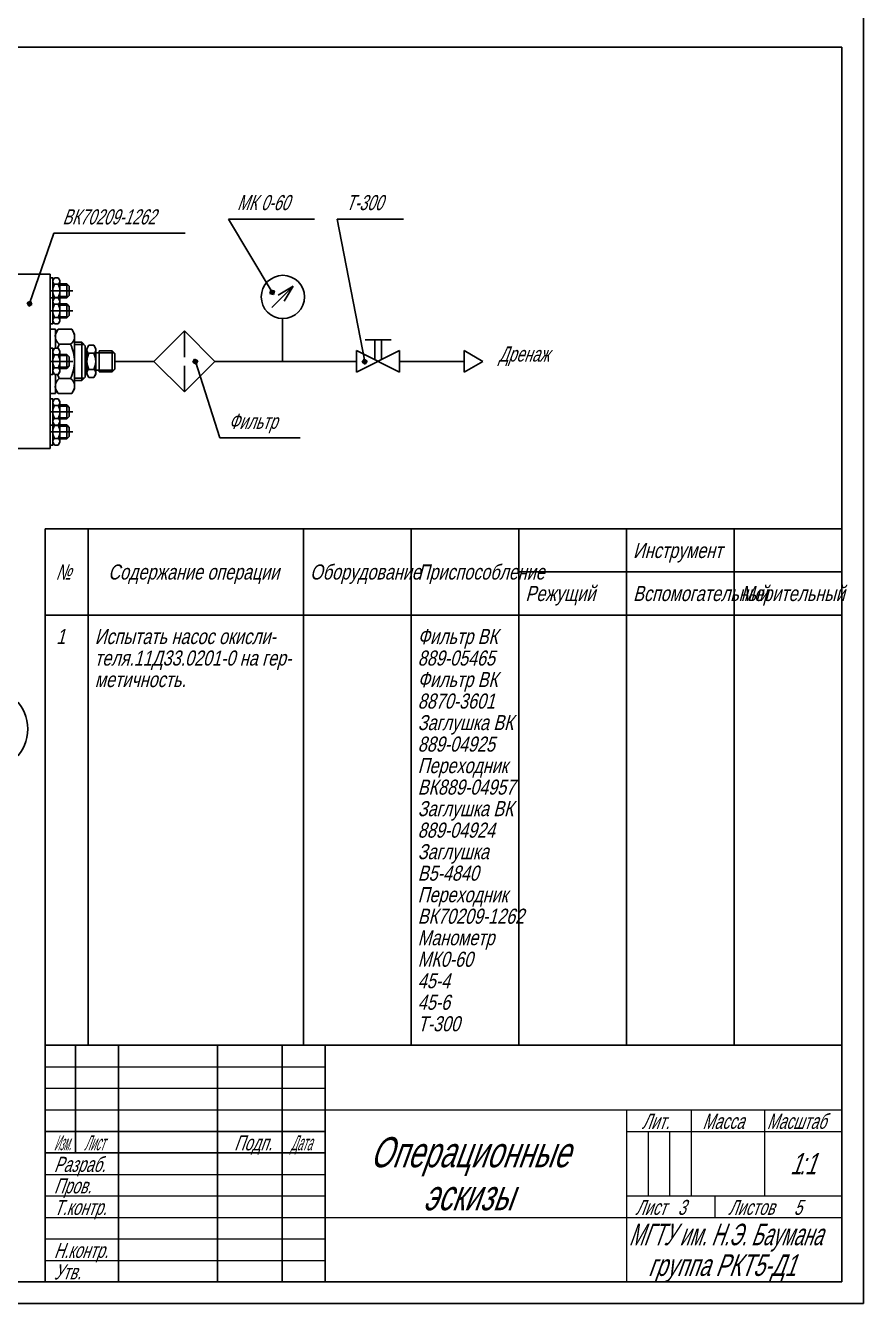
# Model space of a CAD drawing. Extents: x 0 to 841, y 0 to 594.
# Drawn here: x 646.4 to 841, y 0 to 297 of the extents above; entities that cross this region are included whole.
import ezdxf

# ---------------------------------------------------------------- set-up
doc = ezdxf.new("R2010")
doc.units = 0
doc.header["$MEASUREMENT"] = 0
for name, pattern in [('K5LT_AXLED', [13, 8, -2, 1, -2]), ('K5LT_BASIC', [0]), ('K5LT_DASHED', [6, 4, -2]), ('K5LT_THIN', [0])]:
    doc.linetypes.add(name, pattern=pattern)
doc.layers.add('LAYER0VIEW0', color=7, linetype='Continuous')
doc.layers.add('LAYER2VIEW0', color=7, linetype='Continuous')
doc.styles.add('K5_TEXTSTYLE', font='win_eskd.shx', dxfattribs={"width": 0.7, "oblique": 15, "bigfont": 'b_eskd.shx'})
doc.styles.get("Standard").update_dxf_attribs({"font": 'cad2win.shx', "width": 0.8, "oblique": 15})

# ---------------------------------------------------------------- blocks, each defined once
blk = doc.blocks.new('*L33')
at = {"layer": 'LAYER0VIEW0', "color": 7, "linetype": 'K5LT_THIN'}
for p, q in [((5.53, 16.07), (-0.1, -0.28)), ((5.53, 16.07), (36.05, 16.07)), ((0.1, 0.28), (-0.66, -0.09)), ((0, 0), (-0.38, -0.19)), ((0, 0), (0.1, 0.28)), ((0.47, -0.48), (0.1, 0.28)), ((-0.66, -0.09), (-0.29, -0.85)), ((-0.38, -0.19), (-0.2, -0.57)), ((-0.29, -0.85), (0.47, -0.48)), ((-0.2, -0.57), (0.19, -0.38)), ((0.19, -0.38), (0, 0))]:
    blk.add_line(p, q, dxfattribs=at)
at = {"layer": 'LAYER0VIEW0', "color": 7, "style": 'K5_TEXTSTYLE', "oblique": 20, "width": 0.7}
blk.add_text('ВК70209-1262', height=3.5, dxfattribs=at).set_placement((7.53, 18.14))
blk = doc.blocks.new('*L34')
at = {"layer": 'LAYER0VIEW0', "color": 7, "linetype": 'K5LT_THIN'}
for p, q in [((-0.27, 0.86), (-0.66, 0.1)), ((-0.66, 0.1), (0.09, -0.29)), ((-0.18, 0.57), (-0.38, 0.19)), ((-0.38, 0.19), (0, 0)), ((0.48, 0.47), (-0.27, 0.86)), ((0.19, 0.38), (-0.18, 0.57)), ((5.59, -17.44), (-0.09, 0.29)), ((0, 0), (0.19, 0.38)), ((0, 0), (0.09, -0.29)), ((0.09, -0.29), (0.48, 0.47)), ((5.59, -17.44), (24.26, -17.44))]:
    blk.add_line(p, q, dxfattribs=at)
at = {"layer": 'LAYER0VIEW0', "color": 7, "style": 'K5_TEXTSTYLE', "oblique": 20, "width": 0.7}
blk.add_text('Фильтр', height=3.5, dxfattribs=at).set_placement((7.59, -15.37))
blk = doc.blocks.new('*L35')
at = {"layer": 'LAYER0VIEW0', "color": 7, "linetype": 'K5LT_THIN'}
for p, q in [((-10.03, 16.76), (0.15, -0.26)), ((-10.03, 16.76), (9.94, 16.76)), ((-0.15, 0.26), (-0.36, -0.57)), ((0, 0), (-0.15, 0.26)), ((0.67, 0.05), (-0.15, 0.26)), ((0, 0), (-0.1, -0.41)), ((0.46, -0.77), (0.67, 0.05)), ((-0.36, -0.57), (0.46, -0.77)), ((-0.1, -0.41), (0.31, -0.51)), ((0.41, -0.1), (0, 0)), ((0.31, -0.51), (0.41, -0.1))]:
    blk.add_line(p, q, dxfattribs=at)
at = {"layer": 'LAYER0VIEW0', "color": 7, "style": 'K5_TEXTSTYLE', "oblique": 20, "width": 0.7}
blk.add_text('МК 0-60', height=3.5, dxfattribs=at).set_placement((-8.03, 18.84))
blk = doc.blocks.new('*L38')
at = {"layer": 'LAYER0VIEW0', "color": 7, "linetype": 'K5LT_THIN'}
for p, q in [((-6.35, 32.85), (0.06, -0.29)), ((-6.35, 32.85), (9.08, 32.85)), ((-0.06, 0.29), (-0.53, -0.41)), ((0, 0), (-0.24, -0.35)), ((0, 0), (-0.06, 0.29)), ((0.65, -0.18), (-0.06, 0.29)), ((-0.53, -0.41), (0.17, -0.88)), ((-0.24, -0.35), (0.11, -0.59)), ((0.35, -0.24), (0, 0)), ((0.11, -0.59), (0.35, -0.24)), ((0.17, -0.88), (0.65, -0.18))]:
    blk.add_line(p, q, dxfattribs=at)
at = {"layer": 'LAYER0VIEW0', "color": 7, "style": 'K5_TEXTSTYLE', "oblique": 20, "width": 0.7}
blk.add_text('Т-300', height=3.5, dxfattribs=at).set_placement((-4.35, 34.92))
blk = doc.blocks.new('*U135')
at = {"layer": 'LAYER0VIEW0', "color": 5, "linetype": 'K5LT_BASIC'}
for p, q in [((-1.62, 3.24), (0, 3.24)), ((0, 3.24), (0.57, 2.67)), ((0, 3.24), (0, 1.62)), ((-1.62, 0), (0, 0)), ((0, 0), (0, 1.62)), ((0, 0), (0.57, 0.57)), ((0.57, 2.67), (0.57, 1.62)), ((0.57, 0.57), (0.57, 1.62))]:
    blk.add_line(p, q, dxfattribs=at)
at = {"layer": 'LAYER0VIEW0', "color": 7, "linetype": 'K5LT_THIN'}
for p, q in [((-1.62, 2.97), (0.27, 2.97)), ((-1.62, 0.27), (0.27, 0.27))]:
    blk.add_line(p, q, dxfattribs=at)
blk = doc.blocks.new('*U136')
at = {"layer": 'LAYER0VIEW0', "color": 5, "linetype": 'K5LT_BASIC'}
for p, q in [((0, 0), (0, 3.04)), ((0, 3.04), (0.65, 3.04)), ((0.65, 3.04), (0.65, 0)), ((0, 0), (0, -3.04)), ((0.65, -3.04), (0.65, 0)), ((0, -3.04), (0.65, -3.04))]:
    blk.add_line(p, q, dxfattribs=at)
blk = doc.blocks.new('*U137')
at = {"layer": 'LAYER0VIEW0', "color": 5, "linetype": 'K5LT_BASIC'}
for p, q in [((0, 2.37), (0.39, 3.04)), ((0.39, 3.04), (1.23, 3.04)), ((1.23, 3.04), (1.62, 2.37)), ((0, 0), (0, 2.37)), ((0, 0), (0, -2.37)), ((0.39, 1.52), (1.23, 1.52)), ((1.62, 2.37), (1.62, 0)), ((1.62, -2.37), (1.62, 0)), ((0, -2.37), (0.39, -3.04)), ((0.39, -1.52), (1.23, -1.52)), ((1.23, -3.04), (1.62, -2.37)), ((0.39, -3.04), (1.23, -3.04))]:
    blk.add_line(p, q, dxfattribs=at)
for centre, radius, start, end in [((0.76, 2.19), 0.767, 137.7836, 240.7756), ((3.18, 0), 3.18, 151.4211, 180), ((3.18, 0), 3.18, 180, 208.5789), ((0.86, 2.19), 0.767, 299.2244, 42.2164), ((-1.56, 0), 3.18, 0, 28.5789), ((-1.56, 0), 3.18, 331.4211, 0), ((0.76, -2.19), 0.767, 119.2244, 222.2164), ((0.86, -2.19), 0.767, 317.7836, 60.7756)]:
    blk.add_arc(centre, radius, start, end, dxfattribs=at)
blk = doc.blocks.new('*U138')
at = {"layer": 'LAYER0VIEW0', "color": 5, "linetype": 'K5LT_BASIC'}
for p, q in [((-1.62, 3.24), (0, 3.24)), ((0, 3.24), (0.57, 2.67)), ((0, 3.24), (0, 1.62)), ((-1.62, 0), (0, 0)), ((0, 0), (0, 1.62)), ((0, 0), (0.57, 0.57)), ((0.57, 2.67), (0.57, 1.62)), ((0.57, 0.57), (0.57, 1.62))]:
    blk.add_line(p, q, dxfattribs=at)
at = {"layer": 'LAYER0VIEW0', "color": 7, "linetype": 'K5LT_THIN'}
for p, q in [((-1.62, 2.97), (0.27, 2.97)), ((-1.62, 0.27), (0.27, 0.27))]:
    blk.add_line(p, q, dxfattribs=at)
blk = doc.blocks.new('*U139')
at = {"layer": 'LAYER0VIEW0', "color": 5, "linetype": 'K5LT_BASIC'}
for p, q in [((0, 0), (0, 3.04)), ((0, 3.04), (0.65, 3.04)), ((0.65, 3.04), (0.65, 0)), ((0, 0), (0, -3.04)), ((0.65, -3.04), (0.65, 0))]:
    blk.add_line(p, q, dxfattribs=at)
blk = doc.blocks.new('*U140')
at = {"layer": 'LAYER0VIEW0', "color": 5, "linetype": 'K5LT_BASIC'}
for p, q in [((0, 2.37), (0.39, 3.04)), ((0.39, 3.04), (1.23, 3.04)), ((1.23, 3.04), (1.62, 2.37)), ((0, 0), (0, 2.37)), ((0, 0), (0, -2.37)), ((0.39, 1.52), (1.23, 1.52)), ((1.62, 2.37), (1.62, 0)), ((1.62, -2.37), (1.62, 0)), ((0, -2.37), (0, -2.37)), ((0.39, -1.52), (1.23, -1.52)), ((1.62, -2.37), (1.62, -2.37))]:
    blk.add_line(p, q, dxfattribs=at)
for centre, radius, start, end in [((0.76, 2.19), 0.767, 137.7836, 240.7756), ((3.18, 0), 3.18, 151.4211, 180), ((3.18, 0), 3.18, 180, 208.5789), ((0.86, 2.19), 0.767, 299.2244, 42.2164), ((-1.56, 0), 3.18, 0, 28.5789), ((-1.56, 0), 3.18, 331.4211, 0), ((0.76, -2.19), 0.767, 119.2244, 190.4856), ((0.86, -2.19), 0.767, 349.5144, 60.7756)]:
    blk.add_arc(centre, radius, start, end, dxfattribs=at)
blk = doc.blocks.new('*U141')
at = {"layer": 'LAYER0VIEW0', "color": 5, "linetype": 'K5LT_BASIC'}
for p, q in [((-1.62, 3.24), (0, 3.24)), ((0, 3.24), (0.57, 2.67)), ((0, 3.24), (0, 1.62)), ((-1.62, 0), (0, 0)), ((0, 0), (0, 1.62)), ((0, 0), (0.57, 0.57)), ((0.57, 2.67), (0.57, 1.62)), ((0.57, 0.57), (0.57, 1.62))]:
    blk.add_line(p, q, dxfattribs=at)
at = {"layer": 'LAYER0VIEW0', "color": 7, "linetype": 'K5LT_THIN'}
for p, q in [((-1.62, 2.97), (0.27, 2.97)), ((-1.62, 0.27), (0.27, 0.27))]:
    blk.add_line(p, q, dxfattribs=at)
blk = doc.blocks.new('*U142')
at = {"layer": 'LAYER0VIEW0', "color": 5, "linetype": 'K5LT_BASIC'}
for p, q in [((0, 0), (0, 3.04)), ((0, 3.04), (0.65, 3.04)), ((0.65, 3.04), (0.65, 0)), ((0, 0), (0, -3.04)), ((0.65, -3.04), (0.65, 0)), ((0, -3.04), (0.65, -3.04))]:
    blk.add_line(p, q, dxfattribs=at)
blk = doc.blocks.new('*U143')
at = {"layer": 'LAYER0VIEW0', "color": 5, "linetype": 'K5LT_BASIC'}
for p, q in [((0, 2.37), (0.39, 3.04)), ((0.39, 3.04), (1.23, 3.04)), ((1.23, 3.04), (1.62, 2.37)), ((0, 0), (0, 2.37)), ((0, 0), (0, -2.37)), ((0.39, 1.52), (1.23, 1.52)), ((1.62, 2.37), (1.62, 0)), ((1.62, -2.37), (1.62, 0)), ((0, -2.37), (0.39, -3.04)), ((0.39, -1.52), (1.23, -1.52)), ((1.23, -3.04), (1.62, -2.37)), ((0.39, -3.04), (1.23, -3.04))]:
    blk.add_line(p, q, dxfattribs=at)
for centre, radius, start, end in [((0.76, 2.19), 0.767, 137.7836, 240.7756), ((3.18, 0), 3.18, 151.4211, 180), ((3.18, 0), 3.18, 180, 208.5789), ((0.86, 2.19), 0.767, 299.2244, 42.2164), ((-1.56, 0), 3.18, 0, 28.5789), ((-1.56, 0), 3.18, 331.4211, 0), ((0.76, -2.19), 0.767, 119.2244, 222.2164), ((0.86, -2.19), 0.767, 317.7836, 60.7756)]:
    blk.add_arc(centre, radius, start, end, dxfattribs=at)
blk = doc.blocks.new('*U144')
at = {"layer": 'LAYER0VIEW0', "color": 5, "linetype": 'K5LT_BASIC'}
for p, q in [((-1.62, 0), (0, 0)), ((0, 0), (0.57, -0.57)), ((0, 0), (0, -1.62)), ((0, -3.24), (0, -1.62)), ((0, -3.24), (0.57, -2.67)), ((0.57, -0.57), (0.57, -1.62)), ((0.57, -2.67), (0.57, -1.62)), ((-1.62, -3.24), (0, -3.24))]:
    blk.add_line(p, q, dxfattribs=at)
at = {"layer": 'LAYER0VIEW0', "color": 7, "linetype": 'K5LT_THIN'}
for p, q in [((-1.62, -0.27), (0.27, -0.27)), ((-1.62, -2.97), (0.27, -2.97))]:
    blk.add_line(p, q, dxfattribs=at)
blk = doc.blocks.new('*U145')
at = {"layer": 'LAYER0VIEW0', "color": 5, "linetype": 'K5LT_BASIC'}
for p, q in [((0, 0), (0, 3.04)), ((0.65, 3.04), (0.65, 0)), ((0, 0), (0, -3.04)), ((0.65, -3.04), (0.65, 0)), ((0, -3.04), (0.65, -3.04))]:
    blk.add_line(p, q, dxfattribs=at)
blk = doc.blocks.new('*U146')
at = {"layer": 'LAYER0VIEW0', "color": 5, "linetype": 'K5LT_BASIC'}
for p, q in [((0, 0), (0, 2.37)), ((0, 2.37), (0, 2.37)), ((0, 0), (0, -2.37)), ((0.39, 1.52), (1.23, 1.52)), ((1.62, 2.37), (1.62, 2.37)), ((1.62, 2.37), (1.62, 0)), ((1.62, -2.37), (1.62, 0)), ((0, -2.37), (0.39, -3.04)), ((0.39, -1.52), (1.23, -1.52)), ((1.23, -3.04), (1.62, -2.37)), ((0.39, -3.04), (1.23, -3.04))]:
    blk.add_line(p, q, dxfattribs=at)
for centre, radius, start, end in [((0.76, 2.19), 0.767, 169.5144, 240.7756), ((3.18, 0), 3.18, 151.4211, 180), ((3.18, 0), 3.18, 180, 208.5789), ((0.86, 2.19), 0.767, 299.2244, 10.4856), ((-1.56, 0), 3.18, 0, 28.5789), ((-1.56, 0), 3.18, 331.4211, 0), ((0.76, -2.19), 0.767, 119.2244, 222.2164), ((0.86, -2.19), 0.767, 317.7836, 60.7756)]:
    blk.add_arc(centre, radius, start, end, dxfattribs=at)
blk = doc.blocks.new('*U147')
at = {"layer": 'LAYER0VIEW0', "color": 5, "linetype": 'K5LT_BASIC'}
for p, q in [((0, 0), (0.57, -0.57)), ((0, 0), (0, -1.62)), ((-1.62, 0), (0, 0)), ((0, -3.24), (0, -1.62)), ((0, -3.24), (0.57, -2.67)), ((0.57, -0.57), (0.57, -1.62)), ((0.57, -2.67), (0.57, -1.62)), ((-1.62, -3.24), (0, -3.24))]:
    blk.add_line(p, q, dxfattribs=at)
at = {"layer": 'LAYER0VIEW0', "color": 7, "linetype": 'K5LT_THIN'}
for p, q in [((-1.62, -0.27), (0.27, -0.27)), ((-1.62, -2.97), (0.27, -2.97))]:
    blk.add_line(p, q, dxfattribs=at)
blk = doc.blocks.new('*U148')
at = {"layer": 'LAYER0VIEW0', "color": 5, "linetype": 'K5LT_BASIC'}
for p, q in [((0, 0), (0, 3.04)), ((0, 3.04), (0.65, 3.04)), ((0.65, 3.04), (0.65, 0)), ((0, 0), (0, -3.04)), ((0.65, -3.04), (0.65, 0)), ((0, -3.04), (0.65, -3.04))]:
    blk.add_line(p, q, dxfattribs=at)
blk = doc.blocks.new('*U149')
at = {"layer": 'LAYER0VIEW0', "color": 5, "linetype": 'K5LT_BASIC'}
for p, q in [((0, 2.37), (0.39, 3.04)), ((0.39, 3.04), (1.23, 3.04)), ((1.23, 3.04), (1.62, 2.37)), ((0, 0), (0, 2.37)), ((0, 0), (0, -2.37)), ((0.39, 1.52), (1.23, 1.52)), ((1.62, 2.37), (1.62, 0)), ((1.62, -2.37), (1.62, 0)), ((0, -2.37), (0.39, -3.04)), ((0.39, -1.52), (1.23, -1.52)), ((1.23, -3.04), (1.62, -2.37)), ((0.39, -3.04), (1.23, -3.04))]:
    blk.add_line(p, q, dxfattribs=at)
for centre, radius, start, end in [((0.76, 2.19), 0.767, 137.7836, 240.7756), ((3.18, 0), 3.18, 151.4211, 180), ((3.18, 0), 3.18, 180, 208.5789), ((0.86, 2.19), 0.767, 299.2244, 42.2164), ((-1.56, 0), 3.18, 0, 28.5789), ((-1.56, 0), 3.18, 331.4211, 0), ((0.76, -2.19), 0.767, 119.2244, 222.2164), ((0.86, -2.19), 0.767, 317.7836, 60.7756)]:
    blk.add_arc(centre, radius, start, end, dxfattribs=at)
blk = doc.blocks.new('*U150')
at = {"layer": 'LAYER0VIEW0', "color": 5, "linetype": 'K5LT_BASIC'}
for p, q in [((-1.56, 3.74), (-2.02, 2.94)), ((-0.46, 3.74), (-1.56, 3.74)), ((0, 2.94), (-0.46, 3.74)), ((-2.02, 2.94), (-2.02, 0)), ((-0.46, 1.87), (-1.56, 1.87)), ((0, 0), (0, 2.94)), ((0, 0), (0, -2.94)), ((-2.02, -2.94), (-2.02, 0)), ((-1.56, -3.74), (-2.02, -2.94)), ((-0.46, -1.87), (-1.56, -1.87)), ((0, -2.94), (-0.46, -3.74)), ((-0.46, -3.74), (-1.56, -3.74))]:
    blk.add_line(p, q, dxfattribs=at)
for centre, radius, start, end in [((-1.06, 2.7), 0.97, 139.008, 238.9806), ((-0.96, 2.7), 0.97, 301.0195, 40.992), ((1.97, 0), 4, 152.0947, 180), ((1.97, 0), 4, 180, 207.9053), ((-4, 0), 4, 0, 27.9053), ((-4, 0), 4, 332.0947, 0), ((-1.06, -2.7), 0.97, 121.0194, 220.992), ((-0.96, -2.7), 0.97, 319.008, 58.9805)]:
    blk.add_arc(centre, radius, start, end, dxfattribs=at)
blk = doc.blocks.new('*U151')
at = {"layer": 'LAYER0VIEW0', "color": 5, "linetype": 'K5LT_BASIC'}
for p, q in [((0, 10.53), (-1.22, 10.53)), ((-1.22, 10.53), (-1.22, 3.04)), ((0, 6.08), (0, 10.53)), ((-1.22, -4.45), (-1.22, 3.04)), ((0, 0), (0, -4.45)), ((0, -4.45), (-1.22, -4.45))]:
    blk.add_line(p, q, dxfattribs=at)
blk = doc.blocks.new('*U152')
at = {"layer": 'LAYER0VIEW0', "color": 5, "linetype": 'K5LT_BASIC'}
for p, q in [((0, 0), (0.65, 1.13)), ((0, -3.32), (0, 0)), ((3.8, 1.13), (4.46, 0)), ((4.46, 0), (4.46, -6.36)), ((0.92, -2.38), (3.54, -2.38)), ((4.46, -12.72), (4.46, -6.36)), ((0, -9.4), (0, -12.72)), ((0.92, -10.33), (3.54, -10.33)), ((0, -12.72), (0.65, -13.85)), ((3.8, -13.85), (4.46, -12.72))]:
    blk.add_line(p, q, dxfattribs=at)
for centre, radius, start, end in [((2.23, -0.57), 2.24, 142.3265, 234.1202), ((2.23, -0.57), 2.24, 305.8798, 37.6735), ((9.06, -6.36), 9.06, 153.967, 160.3897), ((-4.6, -6.36), 9.06, 0, 26.033), ((-4.6, -6.36), 9.06, 333.967, 0), ((2.23, -12.15), 2.24, 125.8798, 217.6735), ((9.06, -6.36), 9.06, 199.6103, 206.033), ((2.23, -12.15), 2.24, 322.3265, 54.1202)]:
    blk.add_arc(centre, radius, start, end, dxfattribs=at)
blk = doc.blocks.new('*U153')
at = {"layer": 'LAYER0VIEW0', "color": 5, "linetype": 'K5LT_BASIC'}
for p, q in [((-2.59, -2.48), (2.41, 2.52)), ((2.41, 2.52), (-1.13, 0.4)), ((2.41, 2.52), (0.29, -1.02)), ((-0.09, -4.98), (-0.09, -14.98))]:
    blk.add_line(p, q, dxfattribs=at)
blk.add_circle((0, 0), 5.02, dxfattribs=at)
blk = doc.blocks.new('*U154')
at = {"layer": 'LAYER0VIEW0', "color": 5, "linetype": 'K5LT_BASIC'}
for p, q in [((0, 0), (0, 2.5)), ((0, 2.5), (10, -2.5)), ((10, 2.5), (0, -2.5)), ((0, -2.5), (0, 0)), ((10, -2.5), (10, 2.5))]:
    blk.add_line(p, q, dxfattribs=at)
blk = doc.blocks.new('*S175')
at = {"layer": 'LAYER2VIEW0', "color": 7, "linetype": 'K5LT_THIN'}
for p, q in [((841, 594), (841, 0)), ((841, 0), (0, 0))]:
    blk.add_line(p, q, dxfattribs=at)

msp = doc.modelspace()

# ---------------------------------------------------------------- linework, layer by layer
at = {"layer": 'LAYER0VIEW0', "color": 5, "linetype": 'K5LT_BASIC'}
for p, q in [((440.5, 292), (836, 292)), ((836, 292), (836, 5)), ((644.03, 239.2), (652.13, 239.2)), ((652.13, 239.2), (652.13, 198.7)), ((657.14, 226.44), (653.99, 226.44)), ((676.23, 218.95), (683.3, 226.02)), ((683.3, 226.02), (690.37, 218.95)), ((683.3, 226.02), (683.3, 219.95)), ((653.34, 223.4), (653.34, 225.31)), ((657.8, 223.4), (659.47, 223.4)), ((659.47, 223.4), (660.28, 222.59)), ((659.47, 223.4), (659.47, 214.49)), ((725.3, 223.95), (731.3, 223.95)), ((727.55, 223.95), (727.55, 219.32)), ((729.05, 223.95), (729.05, 219.32)), ((660.28, 222.59), (660.28, 218.95)), ((660.28, 221.58), (660.69, 221.58)), ((660.69, 218.95), (660.69, 221.58)), ((662.71, 220.97), (663.52, 220.97)), ((663.52, 218.95), (663.52, 221.38)), ((663.52, 221.38), (666.56, 221.38)), ((663.52, 220.97), (663.52, 218.95)), ((666.56, 221.38), (667.17, 220.77)), ((666.56, 221.38), (666.56, 216.52)), ((667.17, 220.77), (667.17, 218.95)), ((752.63, 218.95), (748.3, 221.45)), ((748.3, 221.45), (748.3, 216.45)), ((660.28, 215.3), (660.28, 218.95)), ((660.69, 218.95), (660.69, 216.32)), ((662.71, 216.92), (663.52, 216.92)), ((663.52, 216.92), (663.52, 218.95)), ((663.52, 218.95), (663.52, 216.52)), ((666.56, 216.52), (667.17, 217.13)), ((667.17, 217.13), (667.17, 218.95)), ((667.17, 218.95), (671.34, 218.95)), ((676.23, 218.95), (671.34, 218.95)), ((683.3, 211.88), (676.23, 218.95)), ((690.37, 218.95), (683.3, 211.88)), ((683.3, 211.88), (683.3, 217.95)), ((690.37, 218.95), (695.8, 218.95)), ((695.8, 218.95), (706.1, 218.95)), ((706.1, 218.95), (723.3, 218.95)), ((748.3, 218.95), (733.3, 218.95)), ((748.3, 216.45), (752.63, 218.95)), ((657.8, 214.49), (659.47, 214.49)), ((659.47, 214.49), (660.28, 215.3)), ((660.28, 216.32), (660.69, 216.32)), ((663.52, 216.52), (666.56, 216.52)), ((657.14, 211.46), (653.99, 211.46)), ((652.13, 198.7), (644.03, 198.7)), ((651, 60), (651, 180)), ((651, 180), (836, 180)), ((836, 180), (836, 60)), ((651, 160), (836, 160)), ((651, 60), (836, 60)), ((651, 60), (651, 5)), ((716, 60), (651, 60)), ((658, 60), (658, 35)), ((668, 60), (668, 5)), ((691, 60), (691, 5)), ((706, 60), (706, 5)), ((716, 60), (716, 5)), ((651, 40), (716, 40)), ((716, 35), (651, 35)), ((836, 5), (440.5, 5)), ((651, 5), (716, 5))]:
    msp.add_line(p, q, dxfattribs=at)
at = {"layer": 'LAYER0VIEW0', "color": 7, "linetype": 'K5LT_AXLED'}
for p, q in [((657.43, 235.35), (652.13, 235.35)), ((657.43, 230.69), (652.13, 230.69)), ((657.43, 218.95), (652.13, 218.95)), ((657.43, 207.2), (652.13, 207.2)), ((657.43, 202.55), (652.13, 202.55))]:
    msp.add_line(p, q, dxfattribs=at)
at = {"layer": 'LAYER0VIEW0', "color": 7, "linetype": 'K5LT_DASHED'}
for p, q in [((657.8, 222.86), (660.02, 222.86)), ((666.96, 220.97), (663.52, 220.97)), ((666.96, 216.92), (663.52, 216.92)), ((657.8, 215.04), (660.02, 215.04))]:
    msp.add_line(p, q, dxfattribs=at)
at = {"layer": 'LAYER0VIEW0', "color": 7, "linetype": 'K5LT_THIN'}
for p, q in [((661, 180), (661, 60)), ((711, 180), (711, 60)), ((736, 180), (736, 60)), ((761, 180), (761, 60)), ((786, 180), (786, 60)), ((811, 180), (811, 60)), ((761, 170), (836, 170))]:
    msp.add_line(p, q, dxfattribs=at)
at = {"layer": 'LAYER0VIEW0', "color": 7, "linetype": 'K5LT_THIN', "lineweight": 0}
for p, q in [((651, 60), (658, 60)), ((651, 60), (651, 35)), ((658, 60), (668, 60)), ((658, 60), (658, 35)), ((658, 60), (658, 35)), ((668, 60), (691, 60)), ((668, 60), (668, 5)), ((668, 60), (668, 35)), ((691, 60), (691, 5)), ((691, 60), (706, 60)), ((691, 60), (691, 5)), ((706, 60), (716, 60)), ((706, 60), (706, 5)), ((706, 60), (706, 5)), ((716, 60), (716, 5)), ((651, 55), (658, 55)), ((658, 55), (668, 55)), ((668, 55), (691, 55)), ((691, 55), (706, 55)), ((706, 55), (716, 55)), ((651, 50), (658, 50)), ((658, 50), (668, 50)), ((668, 50), (691, 50)), ((691, 50), (706, 50)), ((706, 50), (716, 50)), ((651, 45), (658, 45)), ((658, 45), (668, 45)), ((668, 45), (691, 45)), ((691, 45), (706, 45)), ((706, 45), (716, 45)), ((651, 40), (658, 40)), ((658, 40), (668, 40)), ((668, 40), (691, 40)), ((691, 40), (706, 40)), ((706, 40), (716, 40)), ((786, 40), (801, 40)), ((786, 40), (786, 25)), ((791, 40), (791, 25)), ((796, 40), (796, 25)), ((801, 40), (801, 25)), ((651, 35), (668, 35)), ((651, 35), (651, 5)), ((651, 35), (658, 35)), ((658, 35), (668, 35)), ((668, 35), (691, 35)), ((668, 35), (668, 5)), ((691, 35), (706, 35)), ((706, 35), (716, 35)), ((651, 30), (668, 30)), ((668, 30), (691, 30)), ((691, 30), (706, 30)), ((706, 30), (716, 30)), ((651, 25), (668, 25)), ((668, 25), (691, 25)), ((691, 25), (706, 25)), ((706, 25), (716, 25)), ((786, 25), (801, 25)), ((651, 20), (668, 20)), ((668, 20), (691, 20)), ((691, 20), (706, 20)), ((706, 20), (716, 20)), ((651, 15), (668, 15)), ((668, 15), (691, 15)), ((691, 15), (706, 15)), ((706, 15), (716, 15)), ((651, 10), (668, 10)), ((668, 10), (691, 10)), ((691, 10), (706, 10)), ((706, 10), (716, 10)), ((651, 5), (668, 5)), ((668, 5), (691, 5)), ((691, 5), (706, 5)), ((706, 5), (716, 5))]:
    msp.add_line(p, q, dxfattribs=at)
at = {"layer": 'LAYER0VIEW0', "color": 5, "linetype": 'K5LT_BASIC', "lineweight": 0}
for p, q in [((716, 60), (836, 60)), ((716, 60), (716, 45)), ((836, 60), (836, 45)), ((716, 45), (836, 45)), ((716, 45), (786, 45)), ((716, 45), (716, 20)), ((786, 45), (786, 20)), ((786, 45), (801, 45)), ((786, 45), (786, 40)), ((801, 45), (818, 45)), ((801, 45), (801, 40)), ((801, 45), (801, 40)), ((818, 45), (818, 40)), ((818, 45), (836, 45)), ((818, 45), (818, 40)), ((836, 45), (836, 40)), ((786, 40), (801, 40)), ((801, 40), (818, 40)), ((801, 40), (818, 40)), ((801, 40), (801, 25)), ((818, 40), (818, 25)), ((818, 40), (836, 40)), ((818, 40), (836, 40)), ((818, 40), (818, 25)), ((836, 40), (836, 25)), ((786, 25), (806.5, 25)), ((786, 25), (786, 20)), ((801, 25), (818, 25)), ((806.5, 25), (836, 25)), ((806.5, 25), (806.5, 20)), ((806.5, 25), (806.5, 20)), ((818, 25), (836, 25)), ((836, 25), (836, 20)), ((716, 20), (786, 20)), ((716, 20), (716, 5)), ((716, 20), (786, 20)), ((786, 20), (836, 20)), ((786, 20), (786, 5)), ((786, 20), (786, 5)), ((786, 20), (806.5, 20)), ((806.5, 20), (836, 20)), ((836, 20), (836, 5)), ((716, 5), (786, 5)), ((786, 5), (836, 5))]:
    msp.add_line(p, q, dxfattribs=at)
at = {"layer": 'LAYER0VIEW0', "color": 5, "linetype": 'K5LT_BASIC'}
msp.add_arc((637.22, 133.52), 9.72, 270, 90, dxfattribs=at)

# ---------------------------------------------------------------- block references
at = {"layer": 'LAYER0VIEW0'}
for name, p in [('*L35', (703.55, 235.27)), ('*L38', (725.14, 219.18)), ('*L33', (647.44, 232.65)), ('*U139', (652.13, 235.35)), ('*U140', (652.77, 235.35)), ('*U153', (706.19, 233.93)), ('*U138', (656.01, 233.73)), ('*U142', (652.13, 230.69)), ('*U143', (652.77, 230.69)), ('*U141', (656.01, 229.07)), ('*U151', (653.34, 215.91)), ('*U152', (653.34, 225.31)), ('*U136', (652.13, 218.95)), ('*U137', (652.77, 218.95)), ('*U135', (656.01, 217.33)), ('*U150', (662.71, 218.95)), ('*U154', (723.3, 218.95)), ('*L34', (685.96, 218.63)), ('*U148', (652.13, 207.2)), ('*U149', (652.77, 207.2)), ('*U147', (656.01, 208.82)), ('*U145', (652.13, 202.55)), ('*U146', (652.77, 202.55)), ('*U144', (656.01, 204.17))]:
    msp.add_blockref(name, p, dxfattribs=at)
at = {"layer": 'LAYER2VIEW0'}
msp.add_blockref('*S175', (0, 0), dxfattribs=at)

# ---------------------------------------------------------------- texts
at = {"layer": 'LAYER0VIEW0', "color": 7, "style": 'K5_TEXTSTYLE', "oblique": 20, "width": 0.7}
for s, p in [('Дренаж', (756.3, 218.91)), (' №', (652.5, 168.25))]:
    msp.add_text(s, height=3.5, dxfattribs=at).set_placement(p)
at = {"layer": 'LAYER0VIEW0', "color": 7, "oblique": 15, "width": 0.8}
for s, p in [('Инструмент', (787.5, 173.25)), ('   Содержание операции', (662.5, 168.25)), ('Оборудование', (712.5, 168.25)), ('Приспособление', (737.5, 168.25)), ('Режущий', (762.5, 163.25)), ('Вспомогательный', (787.5, 163.25)), ('Мерительный', (812.5, 163.25)), (' 1', (652.5, 153.25)), ('Испытать насос окисли-', (662.5, 153.25)), ('Фильтр ВК', (737.5, 153.25)), ('теля.11Д33.0201-0 на гер-', (662.5, 148.25)), ('889-05465', (737.5, 148.25)), ('метичность.', (662.5, 143.25)), ('Фильтр ВК', (737.5, 143.25)), ('8870-3601', (737.5, 138.25)), ('Заглушка ВК', (737.5, 133.25)), ('889-04925', (737.5, 128.25)), ('Переходник', (737.5, 123.25)), ('ВК889-04957', (737.5, 118.25)), ('Заглушка ВК', (737.5, 113.25)), ('889-04924', (737.5, 108.25)), ('Заглушка', (737.5, 103.25)), ('В5-4840', (737.5, 98.25)), ('Переходник', (737.5, 93.25)), ('ВК70209-1262', (737.5, 88.25)), ('Манометр ', (737.5, 83.25)), ('МК0-60', (737.5, 78.25)), ('45-4', (737.5, 73.25)), ('45-6', (737.5, 68.25)), ('Т-300', (737.5, 63.25))]:
    msp.add_text(s, height=3.5, dxfattribs=at).set_placement(p)
at = {"layer": 'LAYER0VIEW0', "color": 7, "lineweight": 0, "style": 'K5_TEXTSTYLE', "oblique": 20}
for s, height, width, p in [('Лит.', 3.5, 0.7, (789.52, 40.58)), ('Масса', 3.5, 0.7, (803.6, 40.58)), ('Масштаб', 3.5, 0.684163, (818.58, 40.58)), ('Изм.', 3.5, 0.38971, (653, 35.58)), ('Лист', 3.5, 0.460914, (660, 35.58)), ('Подп.', 3.5, 0.7, (694.85, 35.58)), ('Дата', 3.5, 0.460914, (708, 35.58)), ('Операционные', 7, 0.7, (726.39, 31.65)), ('Разраб.', 3.5, 0.7, (653, 30.58)), ('1', 5, 0.7, (823.92, 29.97)), (':1', 5, 0.7, (826.03, 29.97)), ('Пров.', 3.5, 0.7, (653, 25.58)), ('эскизы', 7, 0.7, (738.71, 21.66)), ('Т.контр.', 3.5, 0.7, (653, 20.58)), (' Лист   3', 3.5, 0.7, (787.11, 20.58)), (' Листов     5', 3.5, 0.7, (808.68, 20.58)), ('МГТУ им. Н.Э. Баумана', 5, 0.608586, (786.5, 13.53)), ('Н.контр.', 3.5, 0.7, (653, 10.58)), ('Утв.', 3.5, 0.7, (653, 5.58)), ('группа РКТ5-Д1', 5, 0.7, (790.98, 6.4))]:
    msp.add_text(s, height=height, dxfattribs=dict(at, width=width)).set_placement(p)

doc.saveas('drawing.dxf')
